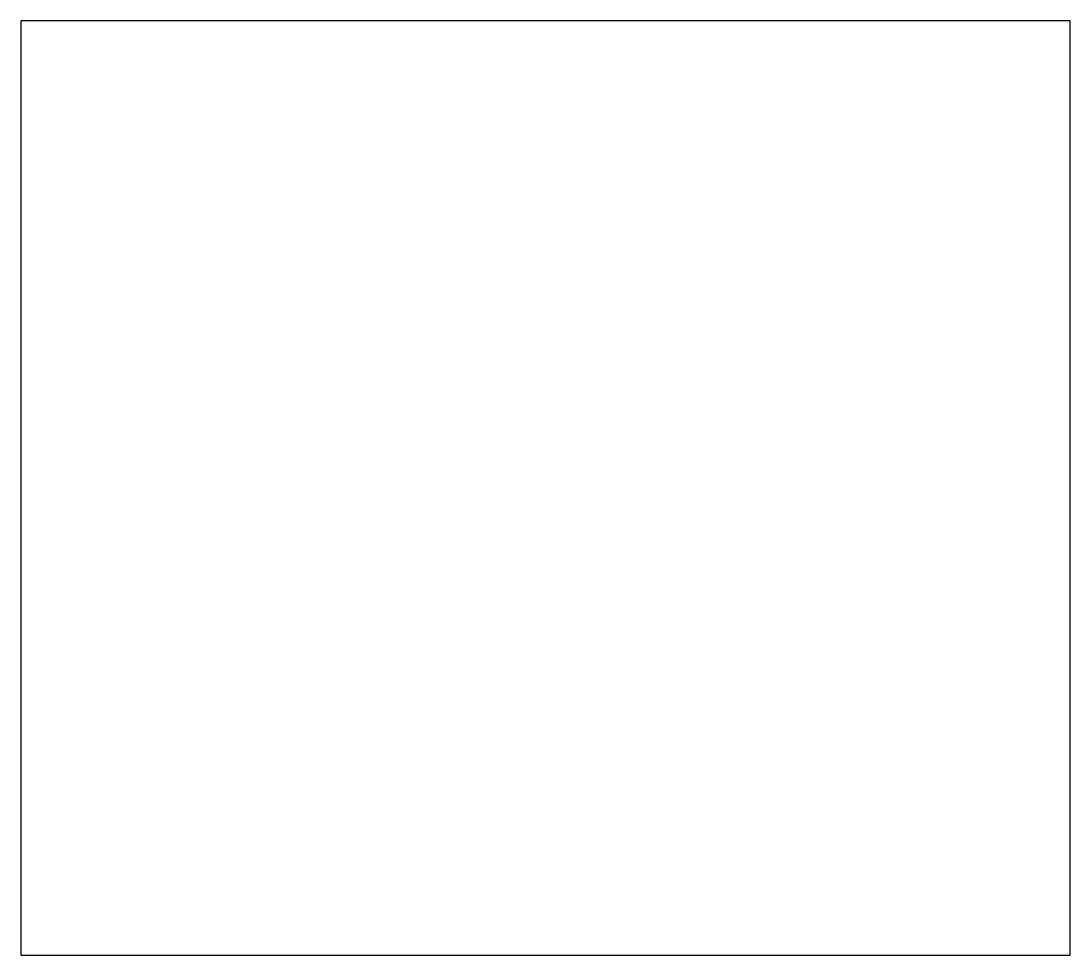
# Model space of a CAD drawing. Header units: metres. Extents: x -18.5 to -15.6, y -1.1 to 46.5.
# Drawn here: x -18.55 to -15.55, y -1.1 to 1.571 of the extents above.
import ezdxf

# ---------------------------------------------------------------- set-up
doc = ezdxf.new("R2010")
doc.units = ezdxf.units.M

msp = doc.modelspace()

# ---------------------------------------------------------------- linework, layer by layer
for p, q in [((-16.0267, 1.5714), (-18.55, 1.5714)), ((-18.55, 1.5714), (-18.55, 1.2363)), ((-15.55, 1.5714), (-16.0267, 1.5714)), ((-15.55, 1.2106), (-15.55, 1.5714)), ((-18.55, 1.2363), (-18.55, 1.2106)), ((-18.55, 1.2106), (-18.55, 0.9518)), ((-15.55, 1.1982), (-15.55, 1.2106)), ((-15.55, 0.9232), (-15.55, 1.1982)), ((-18.55, 0.9518), (-18.55, 0.9232)), ((-18.55, 0.9232), (-18.55, 0.7731)), ((-15.55, 0.5287), (-15.55, 0.9232)), ((-18.55, 0.7731), (-18.55, 0.7113)), ((-18.55, 0.7113), (-18.55, 0.6964)), ((-18.55, 0.6964), (-18.55, 0.152)), ((-15.55, 0.1808), (-15.55, 0.5287)), ((-15.55, -0.0511), (-15.55, 0.1808)), ((-18.55, 0.152), (-18.55, 0.0278)), ((-18.55, 0.0278), (-18.55, -0.0127)), ((-18.55, -0.0127), (-18.55, -1.1)), ((-15.55, -0.1888), (-15.55, -0.0511)), ((-15.55, -1.1), (-15.55, -0.1888)), ((-18.55, -1.1), (-16.2198, -1.1)), ((-16.2198, -1.1), (-15.55, -1.1)), ((-16.2198, -1.1), (-16.2198, -1.1))]:
    msp.add_line(p, q)

doc.saveas('drawing.dxf')
